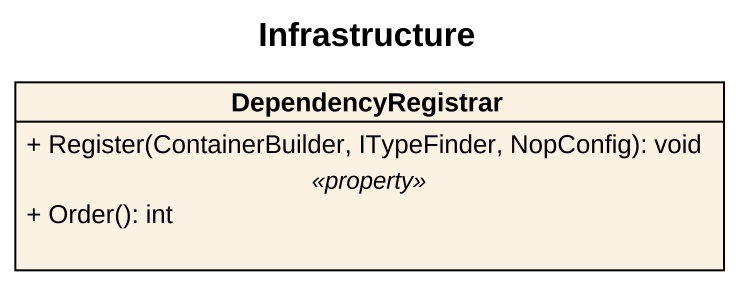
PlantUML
@startuml
title Infrastructure
hide circle
hide empty members
skinparam classAttributeIconSize 0
class DependencyRegistrar {
  + Register(ContainerBuilder, ITypeFinder, NopConfig): void
  .. <<property>> ..
  + Order(): int
}
@enduml
